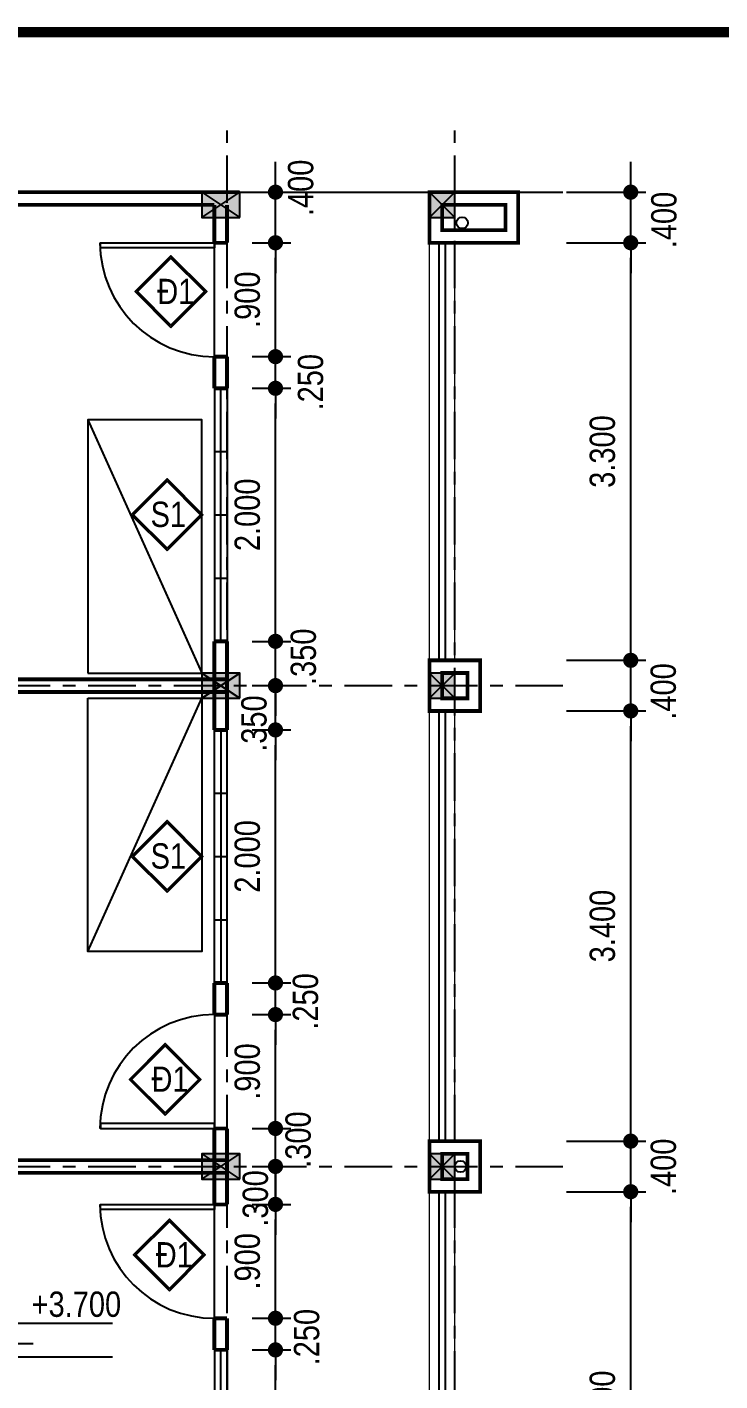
# Model space of a CAD drawing. Header units: millimetres. Extents: x 100 to 288, y -65 to 177.
# Drawn here: x 172.82 to 178.3, y 135.52 to 146.22 of the extents above; entities that cross this region are included whole.
import ezdxf

# ---------------------------------------------------------------- set-up
doc = ezdxf.new("R2010")
doc.units = ezdxf.units.MM
doc.header["$LTSCALE"] = 0.3
doc.header["$MEASUREMENT"] = 0
doc.header["$PDMODE"] = 2
doc.linetypes.add('CENTER', pattern=[2, 1.25, -0.25, 0.25, -0.25])
doc.layers.get('0').update_dxf_attribs({"linetype": 'CONTINUOUS', "lineweight": 13})
doc.layers.get('DEFPOINTS').update_dxf_attribs({"linetype": 'CONTINUOUS', "lineweight": 13})
for name, color, linetype in [('HACTH', 8, 'CONTINUOUS'), ('HATCH', 8, 'CONTINUOUS'), ('LAYER 1', 1, 'CONTINUOUS'), ('LAYER1', 1, 'CONTINUOUS'), ('LAYER4', 114, 'CONTINUOUS'), ('LAYER5', 5, 'CONTINUOUS'), ('LAYER7', 7, 'CONTINUOUS'), ('THIETBI', 25, 'CONTINUOUS'), ('TUONG', 7, 'CONTINUOUS')]:
    doc.layers.add(name, color=color, linetype=linetype)
doc.styles.add('HELVE-KT', font='VHELVCN.TTF')
doc.dimstyles.new('1-100', dxfattribs={"dimtxt": 0.2, "dimasz": 0.12, "dimexe": 0.12, "dimexo": 0.2, "dimgap": 0.12, "dimtad": 1, "dimdec": 3, "dimzin": 4, "dimdsep": 46, "dimtxsty": 'HELVE-KT', "dimblk1": 'DOT', "dimblk2": 'DOT', "dimsah": 1, "dimcen": -0.18, "dimadec": 3, "dimazin": 0, "dimtfac": 1, "dimtdec": 3, "dimtmove": 2, "dimatfit": 3, "dimldrblk": 'DOT', "dimfxl": 0, "dimtolj": 1, "dimtzin": 4, "dimarcsym": 0})

# ---------------------------------------------------------------- blocks, each defined once
blk = doc.blocks.new('_DOT')
at = {"color": 0, "linetype": 'ByBlock'}
blk.add_line((-0.5, 0), (-1, 0), dxfattribs=at)
at = {"color": 0, "linetype": 'ByBlock', "const_width": 0.5}
blk.add_lwpolyline([(-0.25, 0, 1), (0.25, 0, 1)], format="xyb", close=True, dxfattribs=at)
blk = doc.blocks.new('*D348')
at = {"layer": 'DEFPOINTS', "color": 0, "lineweight": -2, "ltscale": 5}
for p in [(174.404, 135.768), (174.787, 135.768), (174.404, 133.768)]:
    blk.add_point(p, dxfattribs=at)
at = {"layer": 'LAYER 1', "color": 0, "lineweight": -2, "ltscale": 5}
for p, q in [((174.604, 135.768), (174.907, 135.768)), ((174.787, 133.888), (174.787, 135.648)), ((174.604, 133.768), (174.907, 133.768))]:
    blk.add_line(p, q, dxfattribs=at)
at = {"layer": 'LAYER 1', "color": 0, "lineweight": -2, "ltscale": 5, "xscale": 0.12, "yscale": 0.12, "zscale": 0.12}
for p, rotation in [((174.787, 135.768), 90), ((174.787, 133.768), 270)]:
    blk.add_blockref('_DOT', p, dxfattribs=dict(at, rotation=rotation))
at = {"layer": 'LAYER 1', "color": 0, "ltscale": 5, "insert": (174.565, 134.768), "char_height": 0.2, "attachment_point": 5, "rotation": 90, "style": 'HELVE-KT'}
blk.add_mtext('\\A1;2.000', dxfattribs=at)
blk = doc.blocks.new('*D349')
at = {"layer": 'DEFPOINTS', "color": 0, "lineweight": -2, "ltscale": 5}
for p in [(174.404, 136.018), (174.787, 136.018), (174.404, 135.768)]:
    blk.add_point(p, dxfattribs=at)
at = {"layer": 'LAYER 1', "color": 0, "lineweight": -2, "ltscale": 5}
for p, q in [((174.787, 136.138), (174.787, 136.258)), ((174.604, 136.018), (174.907, 136.018)), ((174.787, 135.768), (174.787, 136.018)), ((174.604, 135.768), (174.907, 135.768)), ((174.787, 135.648), (174.787, 135.528))]:
    blk.add_line(p, q, dxfattribs=at)
at = {"layer": 'LAYER 1', "color": 0, "lineweight": -2, "ltscale": 5, "xscale": 0.12, "yscale": 0.12, "zscale": 0.12}
for p, rotation in [((174.787, 136.018), 270), ((174.787, 135.768), 90)]:
    blk.add_blockref('_DOT', p, dxfattribs=dict(at, rotation=rotation))
at = {"layer": 'LAYER 1', "color": 0, "ltscale": 5, "insert": (175.034, 135.869), "char_height": 0.2, "attachment_point": 5, "rotation": 90, "style": 'HELVE-KT'}
blk.add_mtext('\\A1;.250', dxfattribs=at)
blk = doc.blocks.new('*D350')
at = {"layer": 'DEFPOINTS', "color": 0, "lineweight": -2, "ltscale": 5}
for p in [(174.404, 136.918), (174.787, 136.918), (174.404, 136.018)]:
    blk.add_point(p, dxfattribs=at)
at = {"layer": 'LAYER 1', "color": 0, "lineweight": -2, "ltscale": 5}
for p, q in [((174.604, 136.918), (174.907, 136.918)), ((174.787, 136.138), (174.787, 136.798)), ((174.604, 136.018), (174.907, 136.018))]:
    blk.add_line(p, q, dxfattribs=at)
at = {"layer": 'LAYER 1', "color": 0, "lineweight": -2, "ltscale": 5, "xscale": 0.12, "yscale": 0.12, "zscale": 0.12}
for p, rotation in [((174.787, 136.918), 90), ((174.787, 136.018), 270)]:
    blk.add_blockref('_DOT', p, dxfattribs=dict(at, rotation=rotation))
at = {"layer": 'LAYER 1', "color": 0, "ltscale": 5, "insert": (174.565, 136.468), "char_height": 0.2, "attachment_point": 5, "rotation": 90, "style": 'HELVE-KT'}
blk.add_mtext('\\A1;.900', dxfattribs=at)
blk = doc.blocks.new('*D351')
at = {"layer": 'DEFPOINTS', "color": 0, "lineweight": -2, "ltscale": 5}
for p in [(174.404, 137.218), (174.787, 137.218), (174.404, 136.918)]:
    blk.add_point(p, dxfattribs=at)
at = {"layer": 'LAYER 1', "color": 0, "lineweight": -2, "ltscale": 5}
for p, q in [((174.787, 137.338), (174.787, 137.458)), ((174.604, 137.218), (174.907, 137.218)), ((174.787, 136.918), (174.787, 137.218)), ((174.604, 136.918), (174.907, 136.918)), ((174.787, 136.798), (174.787, 136.678))]:
    blk.add_line(p, q, dxfattribs=at)
at = {"layer": 'LAYER 1', "color": 0, "lineweight": -2, "ltscale": 5, "xscale": 0.12, "yscale": 0.12, "zscale": 0.12}
for p, rotation in [((174.787, 137.218), 270), ((174.787, 136.918), 90)]:
    blk.add_blockref('_DOT', p, dxfattribs=dict(at, rotation=rotation))
at = {"layer": 'LAYER 1', "color": 0, "ltscale": 5, "insert": (174.629, 136.965), "char_height": 0.2, "attachment_point": 5, "rotation": 90, "style": 'HELVE-KT'}
blk.add_mtext('\\A1;.300', dxfattribs=at)
blk = doc.blocks.new('*D352')
at = {"layer": 'DEFPOINTS', "color": 0, "lineweight": -2, "ltscale": 5}
for p in [(174.404, 137.518), (174.787, 137.518), (174.404, 137.218)]:
    blk.add_point(p, dxfattribs=at)
at = {"layer": 'LAYER 1', "color": 0, "lineweight": -2, "ltscale": 5}
for p, q in [((174.787, 137.638), (174.787, 137.758)), ((174.604, 137.518), (174.907, 137.518)), ((174.787, 137.218), (174.787, 137.518)), ((174.604, 137.218), (174.907, 137.218)), ((174.787, 137.098), (174.787, 136.978))]:
    blk.add_line(p, q, dxfattribs=at)
at = {"layer": 'LAYER 1', "color": 0, "lineweight": -2, "ltscale": 5, "xscale": 0.12, "yscale": 0.12, "zscale": 0.12}
for p, rotation in [((174.787, 137.518), 270), ((174.787, 137.218), 90)]:
    blk.add_blockref('_DOT', p, dxfattribs=dict(at, rotation=rotation))
at = {"layer": 'LAYER 1', "color": 0, "ltscale": 5, "insert": (174.967, 137.43), "char_height": 0.2, "attachment_point": 5, "rotation": 90, "style": 'HELVE-KT'}
blk.add_mtext('\\A1;.300', dxfattribs=at)
blk = doc.blocks.new('*D353')
at = {"layer": 'DEFPOINTS', "color": 0, "lineweight": -2, "ltscale": 5}
for p in [(174.404, 138.418), (174.787, 138.418), (174.404, 137.518)]:
    blk.add_point(p, dxfattribs=at)
at = {"layer": 'LAYER 1', "color": 0, "lineweight": -2, "ltscale": 5}
for p, q in [((174.604, 138.418), (174.907, 138.418)), ((174.787, 137.638), (174.787, 138.298)), ((174.604, 137.518), (174.907, 137.518))]:
    blk.add_line(p, q, dxfattribs=at)
at = {"layer": 'LAYER 1', "color": 0, "lineweight": -2, "ltscale": 5, "xscale": 0.12, "yscale": 0.12, "zscale": 0.12}
for p, rotation in [((174.787, 138.418), 90), ((174.787, 137.518), 270)]:
    blk.add_blockref('_DOT', p, dxfattribs=dict(at, rotation=rotation))
at = {"layer": 'LAYER 1', "color": 0, "ltscale": 5, "insert": (174.565, 137.968), "char_height": 0.2, "attachment_point": 5, "rotation": 90, "style": 'HELVE-KT'}
blk.add_mtext('\\A1;.900', dxfattribs=at)
blk = doc.blocks.new('*D354')
at = {"layer": 'DEFPOINTS', "color": 0, "lineweight": -2, "ltscale": 5}
for p in [(174.404, 138.668), (174.787, 138.668), (174.404, 138.418)]:
    blk.add_point(p, dxfattribs=at)
at = {"layer": 'LAYER 1', "color": 0, "lineweight": -2, "ltscale": 5}
for p, q in [((174.787, 138.788), (174.787, 138.908)), ((174.604, 138.668), (174.907, 138.668)), ((174.787, 138.418), (174.787, 138.668)), ((174.604, 138.418), (174.907, 138.418)), ((174.787, 138.298), (174.787, 138.178))]:
    blk.add_line(p, q, dxfattribs=at)
at = {"layer": 'LAYER 1', "color": 0, "lineweight": -2, "ltscale": 5, "xscale": 0.12, "yscale": 0.12, "zscale": 0.12}
for p, rotation in [((174.787, 138.668), 270), ((174.787, 138.418), 90)]:
    blk.add_blockref('_DOT', p, dxfattribs=dict(at, rotation=rotation))
at = {"layer": 'LAYER 1', "color": 0, "ltscale": 5, "insert": (175.025, 138.522), "char_height": 0.2, "attachment_point": 5, "rotation": 90, "style": 'HELVE-KT'}
blk.add_mtext('\\A1;.250', dxfattribs=at)
blk = doc.blocks.new('*D355')
at = {"layer": 'DEFPOINTS', "color": 0, "lineweight": -2, "ltscale": 5}
for p in [(174.404, 140.668), (174.787, 140.668), (174.404, 138.668)]:
    blk.add_point(p, dxfattribs=at)
at = {"layer": 'LAYER 1', "color": 0, "lineweight": -2, "ltscale": 5}
for p, q in [((174.604, 140.668), (174.907, 140.668)), ((174.787, 138.788), (174.787, 140.548)), ((174.604, 138.668), (174.907, 138.668))]:
    blk.add_line(p, q, dxfattribs=at)
at = {"layer": 'LAYER 1', "color": 0, "lineweight": -2, "ltscale": 5, "xscale": 0.12, "yscale": 0.12, "zscale": 0.12}
for p, rotation in [((174.787, 140.668), 90), ((174.787, 138.668), 270)]:
    blk.add_blockref('_DOT', p, dxfattribs=dict(at, rotation=rotation))
at = {"layer": 'LAYER 1', "color": 0, "ltscale": 5, "insert": (174.565, 139.668), "char_height": 0.2, "attachment_point": 5, "rotation": 90, "style": 'HELVE-KT'}
blk.add_mtext('\\A1;2.000', dxfattribs=at)
blk = doc.blocks.new('*D356')
at = {"layer": 'DEFPOINTS', "color": 0, "lineweight": -2, "ltscale": 5}
for p in [(174.404, 141.018), (174.787, 141.018), (174.404, 140.668)]:
    blk.add_point(p, dxfattribs=at)
at = {"layer": 'LAYER 1', "color": 0, "lineweight": -2, "ltscale": 5}
for p, q in [((174.787, 141.138), (174.787, 141.258)), ((174.604, 141.018), (174.907, 141.018)), ((174.787, 140.668), (174.787, 141.018)), ((174.604, 140.668), (174.907, 140.668)), ((174.787, 140.548), (174.787, 140.428))]:
    blk.add_line(p, q, dxfattribs=at)
at = {"layer": 'LAYER 1', "color": 0, "lineweight": -2, "ltscale": 5, "xscale": 0.12, "yscale": 0.12, "zscale": 0.12}
for p, rotation in [((174.787, 141.018), 270), ((174.787, 140.668), 90)]:
    blk.add_blockref('_DOT', p, dxfattribs=dict(at, rotation=rotation))
at = {"layer": 'LAYER 1', "color": 0, "ltscale": 5, "insert": (174.618, 140.718), "char_height": 0.2, "attachment_point": 5, "rotation": 90, "style": 'HELVE-KT'}
blk.add_mtext('\\A1;.350', dxfattribs=at)
blk = doc.blocks.new('*D357')
at = {"layer": 'DEFPOINTS', "color": 0, "lineweight": -2, "ltscale": 5}
for p in [(174.404, 141.368), (174.787, 141.368), (174.404, 141.018)]:
    blk.add_point(p, dxfattribs=at)
at = {"layer": 'LAYER 1', "color": 0, "lineweight": -2, "ltscale": 5}
for p, q in [((174.787, 141.488), (174.787, 141.608)), ((174.604, 141.368), (174.907, 141.368)), ((174.787, 141.018), (174.787, 141.368)), ((174.604, 141.018), (174.907, 141.018)), ((174.787, 140.898), (174.787, 140.778))]:
    blk.add_line(p, q, dxfattribs=at)
at = {"layer": 'LAYER 1', "color": 0, "lineweight": -2, "ltscale": 5, "xscale": 0.12, "yscale": 0.12, "zscale": 0.12}
for p, rotation in [((174.787, 141.368), 270), ((174.787, 141.018), 90)]:
    blk.add_blockref('_DOT', p, dxfattribs=dict(at, rotation=rotation))
at = {"layer": 'LAYER 1', "color": 0, "ltscale": 5, "insert": (175.008, 141.246), "char_height": 0.2, "attachment_point": 5, "rotation": 90, "style": 'HELVE-KT'}
blk.add_mtext('\\A1;.350', dxfattribs=at)
blk = doc.blocks.new('*D358')
at = {"layer": 'DEFPOINTS', "color": 0, "lineweight": -2, "ltscale": 5}
for p in [(174.404, 143.368), (174.787, 143.368), (174.404, 141.368)]:
    blk.add_point(p, dxfattribs=at)
at = {"layer": 'LAYER 1', "color": 0, "lineweight": -2, "ltscale": 5}
for p, q in [((174.604, 143.368), (174.907, 143.368)), ((174.787, 141.488), (174.787, 143.248)), ((174.604, 141.368), (174.907, 141.368))]:
    blk.add_line(p, q, dxfattribs=at)
at = {"layer": 'LAYER 1', "color": 0, "lineweight": -2, "ltscale": 5, "xscale": 0.12, "yscale": 0.12, "zscale": 0.12}
for p, rotation in [((174.787, 143.368), 90), ((174.787, 141.368), 270)]:
    blk.add_blockref('_DOT', p, dxfattribs=dict(at, rotation=rotation))
at = {"layer": 'LAYER 1', "color": 0, "ltscale": 5, "insert": (174.565, 142.368), "char_height": 0.2, "attachment_point": 5, "rotation": 90, "style": 'HELVE-KT'}
blk.add_mtext('\\A1;2.000', dxfattribs=at)
blk = doc.blocks.new('*D359')
at = {"layer": 'DEFPOINTS', "color": 0, "lineweight": -2, "ltscale": 5}
for p in [(174.404, 143.618), (174.787, 143.618), (174.404, 143.368)]:
    blk.add_point(p, dxfattribs=at)
at = {"layer": 'LAYER 1', "color": 0, "lineweight": -2, "ltscale": 5}
for p, q in [((174.787, 143.738), (174.787, 143.858)), ((174.604, 143.618), (174.907, 143.618)), ((174.787, 143.368), (174.787, 143.618)), ((174.604, 143.368), (174.907, 143.368)), ((174.787, 143.248), (174.787, 143.128))]:
    blk.add_line(p, q, dxfattribs=at)
at = {"layer": 'LAYER 1', "color": 0, "lineweight": -2, "ltscale": 5, "xscale": 0.12, "yscale": 0.12, "zscale": 0.12}
for p, rotation in [((174.787, 143.618), 270), ((174.787, 143.368), 90)]:
    blk.add_blockref('_DOT', p, dxfattribs=dict(at, rotation=rotation))
at = {"layer": 'LAYER 1', "color": 0, "ltscale": 5, "insert": (175.065, 143.416), "char_height": 0.2, "attachment_point": 5, "rotation": 90, "style": 'HELVE-KT'}
blk.add_mtext('\\A1;.250', dxfattribs=at)
blk = doc.blocks.new('*D360')
at = {"layer": 'DEFPOINTS', "color": 0, "lineweight": -2, "ltscale": 5}
for p in [(174.404, 144.518), (174.787, 144.518), (174.404, 143.618)]:
    blk.add_point(p, dxfattribs=at)
at = {"layer": 'LAYER 1', "color": 0, "lineweight": -2, "ltscale": 5}
for p, q in [((174.604, 144.518), (174.907, 144.518)), ((174.787, 143.738), (174.787, 144.398)), ((174.604, 143.618), (174.907, 143.618))]:
    blk.add_line(p, q, dxfattribs=at)
at = {"layer": 'LAYER 1', "color": 0, "lineweight": -2, "ltscale": 5, "xscale": 0.12, "yscale": 0.12, "zscale": 0.12}
for p, rotation in [((174.787, 144.518), 90), ((174.787, 143.618), 270)]:
    blk.add_blockref('_DOT', p, dxfattribs=dict(at, rotation=rotation))
at = {"layer": 'LAYER 1', "color": 0, "ltscale": 5, "insert": (174.565, 144.068), "char_height": 0.2, "attachment_point": 5, "rotation": 90, "style": 'HELVE-KT'}
blk.add_mtext('\\A1;.900', dxfattribs=at)
blk = doc.blocks.new('*D361')
at = {"layer": 'DEFPOINTS', "color": 0, "lineweight": -2, "ltscale": 5}
for p in [(174.404, 144.918), (174.787, 144.918), (174.404, 144.518)]:
    blk.add_point(p, dxfattribs=at)
at = {"layer": 'LAYER 1', "color": 0, "lineweight": -2, "ltscale": 5}
for p, q in [((174.787, 145.038), (174.787, 145.158)), ((174.604, 144.918), (174.907, 144.918)), ((174.787, 144.518), (174.787, 144.918)), ((174.604, 144.518), (174.907, 144.518)), ((174.787, 144.398), (174.787, 144.278))]:
    blk.add_line(p, q, dxfattribs=at)
at = {"layer": 'LAYER 1', "color": 0, "lineweight": -2, "ltscale": 5, "xscale": 0.12, "yscale": 0.12, "zscale": 0.12}
for p, rotation in [((174.787, 144.918), 270), ((174.787, 144.518), 90)]:
    blk.add_blockref('_DOT', p, dxfattribs=dict(at, rotation=rotation))
at = {"layer": 'LAYER 1', "color": 0, "ltscale": 5, "insert": (174.987, 144.952), "char_height": 0.2, "attachment_point": 5, "rotation": 90, "style": 'HELVE-KT'}
blk.add_mtext('\\A1;.400', dxfattribs=at)
blk = doc.blocks.new('*D383')
at = {"layer": 'DEFPOINTS', "color": 0, "lineweight": -2, "ltscale": 5}
for p in [(176.886, 137.018), (177.594, 137.018), (176.886, 133.618)]:
    blk.add_point(p, dxfattribs=at)
at = {"layer": 'LAYER 1', "color": 0, "lineweight": -2, "ltscale": 5}
for p, q in [((177.086, 137.018), (177.714, 137.018)), ((177.594, 133.738), (177.594, 136.898)), ((177.086, 133.618), (177.714, 133.618))]:
    blk.add_line(p, q, dxfattribs=at)
at = {"layer": 'LAYER 1', "color": 0, "lineweight": -2, "ltscale": 5, "xscale": 0.12, "yscale": 0.12, "zscale": 0.12}
for p, rotation in [((177.594, 137.018), 90), ((177.594, 133.618), 270)]:
    blk.add_blockref('_DOT', p, dxfattribs=dict(at, rotation=rotation))
at = {"layer": 'LAYER 1', "color": 0, "ltscale": 5, "insert": (177.371, 135.318), "char_height": 0.2, "attachment_point": 5, "rotation": 90, "style": 'HELVE-KT'}
blk.add_mtext('\\A1;3.400', dxfattribs=at)
blk = doc.blocks.new('*D384')
at = {"layer": 'DEFPOINTS', "color": 0, "lineweight": -2, "ltscale": 5}
for p in [(176.886, 137.418), (177.594, 137.418), (176.886, 137.018)]:
    blk.add_point(p, dxfattribs=at)
at = {"layer": 'LAYER 1', "color": 0, "lineweight": -2, "ltscale": 5}
for p, q in [((177.594, 137.538), (177.594, 137.658)), ((177.086, 137.418), (177.714, 137.418)), ((177.594, 137.018), (177.594, 137.418)), ((177.086, 137.018), (177.714, 137.018)), ((177.594, 136.898), (177.594, 136.778))]:
    blk.add_line(p, q, dxfattribs=at)
at = {"layer": 'LAYER 1', "color": 0, "lineweight": -2, "ltscale": 5, "xscale": 0.12, "yscale": 0.12, "zscale": 0.12}
for p, rotation in [((177.594, 137.418), 270), ((177.594, 137.018), 90)]:
    blk.add_blockref('_DOT', p, dxfattribs=dict(at, rotation=rotation))
at = {"layer": 'LAYER 1', "color": 0, "ltscale": 5, "insert": (177.853, 137.215), "char_height": 0.2, "attachment_point": 5, "rotation": 90, "style": 'HELVE-KT'}
blk.add_mtext('\\A1;.400', dxfattribs=at)
blk = doc.blocks.new('*D385')
at = {"layer": 'DEFPOINTS', "color": 0, "lineweight": -2, "ltscale": 5}
for p in [(176.886, 140.818), (177.594, 140.818), (176.886, 137.418)]:
    blk.add_point(p, dxfattribs=at)
at = {"layer": 'LAYER 1', "color": 0, "lineweight": -2, "ltscale": 5}
for p, q in [((177.086, 140.818), (177.714, 140.818)), ((177.594, 137.538), (177.594, 140.698)), ((177.086, 137.418), (177.714, 137.418))]:
    blk.add_line(p, q, dxfattribs=at)
at = {"layer": 'LAYER 1', "color": 0, "lineweight": -2, "ltscale": 5, "xscale": 0.12, "yscale": 0.12, "zscale": 0.12}
for p, rotation in [((177.594, 140.818), 90), ((177.594, 137.418), 270)]:
    blk.add_blockref('_DOT', p, dxfattribs=dict(at, rotation=rotation))
at = {"layer": 'LAYER 1', "color": 0, "ltscale": 5, "insert": (177.371, 139.118), "char_height": 0.2, "attachment_point": 5, "rotation": 90, "style": 'HELVE-KT'}
blk.add_mtext('\\A1;3.400', dxfattribs=at)
blk = doc.blocks.new('*D386')
at = {"layer": 'DEFPOINTS', "color": 0, "lineweight": -2, "ltscale": 5}
for p in [(176.886, 141.218), (177.594, 141.218), (176.886, 140.818)]:
    blk.add_point(p, dxfattribs=at)
at = {"layer": 'LAYER 1', "color": 0, "lineweight": -2, "ltscale": 5}
for p, q in [((177.594, 141.338), (177.594, 141.458)), ((177.086, 141.218), (177.714, 141.218)), ((177.594, 140.818), (177.594, 141.218)), ((177.086, 140.818), (177.714, 140.818)), ((177.594, 140.698), (177.594, 140.578))]:
    blk.add_line(p, q, dxfattribs=at)
at = {"layer": 'LAYER 1', "color": 0, "lineweight": -2, "ltscale": 5, "xscale": 0.12, "yscale": 0.12, "zscale": 0.12}
for p, rotation in [((177.594, 141.218), 270), ((177.594, 140.818), 90)]:
    blk.add_blockref('_DOT', p, dxfattribs=dict(at, rotation=rotation))
at = {"layer": 'LAYER 1', "color": 0, "ltscale": 5, "insert": (177.852, 140.972), "char_height": 0.2, "attachment_point": 5, "rotation": 90, "style": 'HELVE-KT'}
blk.add_mtext('\\A1;.400', dxfattribs=at)
blk = doc.blocks.new('*D387')
at = {"layer": 'DEFPOINTS', "color": 0, "lineweight": -2, "ltscale": 5}
for p in [(176.886, 144.518), (177.594, 144.518), (176.886, 141.218)]:
    blk.add_point(p, dxfattribs=at)
at = {"layer": 'LAYER 1', "color": 0, "lineweight": -2, "ltscale": 5}
for p, q in [((177.086, 144.518), (177.714, 144.518)), ((177.594, 141.338), (177.594, 144.398)), ((177.086, 141.218), (177.714, 141.218))]:
    blk.add_line(p, q, dxfattribs=at)
at = {"layer": 'LAYER 1', "color": 0, "lineweight": -2, "ltscale": 5, "xscale": 0.12, "yscale": 0.12, "zscale": 0.12}
for p, rotation in [((177.594, 144.518), 90), ((177.594, 141.218), 270)]:
    blk.add_blockref('_DOT', p, dxfattribs=dict(at, rotation=rotation))
at = {"layer": 'LAYER 1', "color": 0, "ltscale": 5, "insert": (177.371, 142.868), "char_height": 0.2, "attachment_point": 5, "rotation": 90, "style": 'HELVE-KT'}
blk.add_mtext('\\A1;3.300', dxfattribs=at)
blk = doc.blocks.new('*D388')
at = {"layer": 'DEFPOINTS', "color": 0, "lineweight": -2, "ltscale": 5}
for p in [(176.886, 144.918), (177.594, 144.918), (176.886, 144.518)]:
    blk.add_point(p, dxfattribs=at)
at = {"layer": 'LAYER 1', "color": 0, "lineweight": -2, "ltscale": 5}
for p, q in [((177.594, 145.038), (177.594, 145.158)), ((177.086, 144.918), (177.714, 144.918)), ((177.594, 144.518), (177.594, 144.918)), ((177.086, 144.518), (177.714, 144.518)), ((177.594, 144.398), (177.594, 144.278))]:
    blk.add_line(p, q, dxfattribs=at)
at = {"layer": 'LAYER 1', "color": 0, "lineweight": -2, "ltscale": 5, "xscale": 0.12, "yscale": 0.12, "zscale": 0.12}
for p, rotation in [((177.594, 144.918), 270), ((177.594, 144.518), 90)]:
    blk.add_blockref('_DOT', p, dxfattribs=dict(at, rotation=rotation))
at = {"layer": 'LAYER 1', "color": 0, "ltscale": 5, "insert": (177.857, 144.698), "char_height": 0.2, "attachment_point": 5, "rotation": 90, "style": 'HELVE-KT'}
blk.add_mtext('\\A1;.400', dxfattribs=at)

msp = doc.modelspace()

# ---------------------------------------------------------------- hatches: boundary and pattern name
at = {"layer": 'LAYER7', "ltscale": 5}
h = msp.add_hatch(color=256, dxfattribs=at)
h.paths.add_polyline_path([(174.20415, 144.91777), (174.20415, 144.71777), (174.35415, 144.81777)])
h.paths.add_polyline_path([(174.35415, 144.81777), (174.50415, 144.91777), (174.20415, 144.91777)])
h.paths.add_polyline_path([(174.20415, 144.71777), (174.50415, 144.71777), (174.35415, 144.81777)])
h.paths.add_polyline_path([(174.35415, 144.81777), (174.50415, 144.71777), (174.50415, 144.91777)])
h = msp.add_hatch(color=256, dxfattribs=at)
h.paths.add_polyline_path([(176.10415, 144.81777), (176.00415, 144.91777), (176.00415, 144.71777)])
h.paths.add_polyline_path([(176.10415, 144.81777), (176.00415, 144.71777), (176.20415, 144.71777)])
h.paths.add_polyline_path([(176.20415, 144.91777), (176.10415, 144.81777), (176.20415, 144.71777)])
h.paths.add_polyline_path([(176.20415, 144.91777), (176.00415, 144.91777), (176.10415, 144.81777)])
h = msp.add_hatch(color=256, dxfattribs=at)
h.paths.add_polyline_path([(176.10415, 144.81777), (176.00415, 144.91777), (176.00415, 144.71777)])
h.paths.add_polyline_path([(176.10415, 144.81777), (176.00415, 144.71777), (176.20415, 144.71777)])
h.paths.add_polyline_path([(176.20415, 144.91777), (176.10415, 144.81777), (176.20415, 144.71777)])
h.paths.add_polyline_path([(176.20415, 144.91777), (176.00415, 144.91777), (176.10415, 144.81777)])
h = msp.add_hatch(color=256, dxfattribs=at)
h.paths.add_polyline_path([(174.20415, 141.11777), (174.20415, 140.91777), (174.35415, 141.01777)])
h.paths.add_polyline_path([(174.35415, 141.01777), (174.50415, 141.11777), (174.20415, 141.11777)])
h.paths.add_polyline_path([(174.20415, 140.91777), (174.50415, 140.91777), (174.35415, 141.01777)])
h.paths.add_polyline_path([(174.35415, 141.01777), (174.50415, 140.91777), (174.50415, 141.11777)])
h = msp.add_hatch(color=256, dxfattribs=at)
h.paths.add_polyline_path([(176.10415, 141.01777), (176.00415, 141.11777), (176.00415, 140.91777)])
h.paths.add_polyline_path([(176.10415, 141.01777), (176.00415, 140.91777), (176.20415, 140.91777)])
h.paths.add_polyline_path([(176.20415, 141.11777), (176.10415, 141.01777), (176.20415, 140.91777)])
h.paths.add_polyline_path([(176.20415, 141.11777), (176.00415, 141.11777), (176.10415, 141.01777)])
h = msp.add_hatch(color=256, dxfattribs=at)
h.paths.add_polyline_path([(176.10415, 141.01777), (176.00415, 141.11777), (176.00415, 140.91777)])
h.paths.add_polyline_path([(176.10415, 141.01777), (176.00415, 140.91777), (176.20415, 140.91777)])
h.paths.add_polyline_path([(176.20415, 141.11777), (176.10415, 141.01777), (176.20415, 140.91777)])
h.paths.add_polyline_path([(176.20415, 141.11777), (176.00415, 141.11777), (176.10415, 141.01777)])
h = msp.add_hatch(color=256, dxfattribs=at)
h.paths.add_polyline_path([(174.20415, 137.31777), (174.20415, 137.11777), (174.35415, 137.21777)])
h.paths.add_polyline_path([(174.35415, 137.21777), (174.50415, 137.31777), (174.20415, 137.31777)])
h.paths.add_polyline_path([(174.20415, 137.11777), (174.50415, 137.11777), (174.35415, 137.21777)])
h.paths.add_polyline_path([(174.35415, 137.21777), (174.50415, 137.11777), (174.50415, 137.31777)])
h = msp.add_hatch(color=256, dxfattribs=at)
h.paths.add_polyline_path([(176.10415, 137.21777), (176.00415, 137.31777), (176.00415, 137.11777)])
h.paths.add_polyline_path([(176.10415, 137.21777), (176.00415, 137.11777), (176.20415, 137.11777)])
h.paths.add_polyline_path([(176.20415, 137.31777), (176.10415, 137.21777), (176.20415, 137.11777)])
h.paths.add_polyline_path([(176.20415, 137.31777), (176.00415, 137.31777), (176.10415, 137.21777)])
h = msp.add_hatch(color=256, dxfattribs=at)
h.paths.add_polyline_path([(176.10415, 137.21777), (176.00415, 137.31777), (176.00415, 137.11777)])
h.paths.add_polyline_path([(176.10415, 137.21777), (176.00415, 137.11777), (176.20415, 137.11777)])
h.paths.add_polyline_path([(176.20415, 137.31777), (176.10415, 137.21777), (176.20415, 137.11777)])
h.paths.add_polyline_path([(176.20415, 137.31777), (176.00415, 137.31777), (176.10415, 137.21777)])

# ---------------------------------------------------------------- linework, layer by layer
at = {"ltscale": 5}
for p, q in [((176.00415, 141.21777), (176.00415, 144.51777)), ((176.20415, 141.21777), (176.20415, 144.51777)), ((176.00415, 137.41777), (176.00415, 140.81777)), ((176.20415, 137.41777), (176.20415, 140.81777)), ((176.00415, 133.61777), (176.00415, 137.01777)), ((176.20415, 133.61777), (176.20415, 137.01777))]:
    msp.add_line(p, q, dxfattribs=at)
at = {"layer": 'HACTH', "lineweight": -2, "ltscale": 0.08}
for points in [[(173.96092, 143.86655), (174.22608, 144.1317), (173.96092, 144.39686), (173.69577, 144.1317)], [(173.93043, 142.10365), (174.19558, 142.3688), (173.93043, 142.63396), (173.66527, 142.3688)], [(173.93043, 139.40365), (174.19558, 139.6688), (173.93043, 139.93396), (173.66527, 139.6688)], [(173.91538, 137.64112), (174.18054, 137.90627), (173.91538, 138.17142), (173.65023, 137.90627)], [(173.94892, 136.25285), (174.21408, 136.51801), (173.94892, 136.78316), (173.68377, 136.51801)]]:
    msp.add_lwpolyline(points, close=True, dxfattribs=at)
at = {"layer": 'HATCH', "linetype": 'CENTER'}
for points in [[(174.40415, 120.53316), (174.40415, 145.40621)], [(176.20415, 120.53316), (176.20415, 145.40621)], [(164.5327, 144.91777), (177.0829, 144.91777)], [(164.5327, 141.01777), (177.0829, 141.01777)], [(164.5327, 137.21777), (177.0829, 137.21777)]]:
    msp.add_lwpolyline(points, dxfattribs=at)
at = {"layer": 'LAYER 1', "lineweight": -2, "ltscale": 0.08}
for points in [[(173.96092, 143.84886), (174.24377, 144.1317), (173.96092, 144.41455), (173.67808, 144.1317)], [(173.93043, 142.08596), (174.21327, 142.3688), (173.93043, 142.65164), (173.64758, 142.3688)], [(173.93043, 139.38596), (174.21327, 139.6688), (173.93043, 139.95164), (173.64758, 139.6688)], [(173.91538, 137.62343), (174.19823, 137.90627), (173.91538, 138.18911), (173.63254, 137.90627)], [(173.94892, 136.23516), (174.23177, 136.51801), (173.94892, 136.80085), (173.66608, 136.51801)]]:
    msp.add_lwpolyline(points, close=True, dxfattribs=at)
at = {"layer": 'LAYER 1', "ltscale": 5}
for centre in [(176.26206, 144.67603), (176.24915, 137.21777)]:
    msp.add_circle(centre, 0.045, dxfattribs=at)
at = {"layer": 'LAYER1', "linetype": 'Continuous', "ltscale": 0.05}
for points in [[(172.65601, 135.97968), (173.49968, 135.97968)], [(172.64912, 135.81759), (172.87217, 135.81759)], [(172.65601, 135.71402), (173.49968, 135.71402)]]:
    msp.add_lwpolyline(points, dxfattribs=at)
at = {"layer": 'LAYER4', "ltscale": 5}
for p, q in [((176.07915, 141.21777), (176.07915, 144.51777)), ((176.12915, 141.21777), (176.12915, 144.51777)), ((176.07915, 137.41777), (176.07915, 140.81777)), ((176.12915, 137.41777), (176.12915, 140.81777)), ((176.07915, 133.61777), (176.07915, 137.01777)), ((176.12915, 133.61777), (176.12915, 137.01777))]:
    msp.add_line(p, q, dxfattribs=at)
at = {"layer": 'LAYER5', "color": 163, "linetype": 'Continuous'}
for p, q in [((174.30415, 143.61777), (174.30415, 144.51777)), ((174.30415, 143.36777), (174.30415, 141.36777)), ((174.35415, 141.36777), (174.35415, 143.36777)), ((174.40415, 143.36777), (174.40415, 141.36777)), ((174.30415, 142.86777), (174.40415, 142.86777)), ((174.30415, 142.36777), (174.40415, 142.36777)), ((174.30415, 141.86777), (174.40415, 141.86777)), ((174.30415, 138.66777), (174.30415, 140.66777)), ((174.35415, 140.66777), (174.35415, 138.66777)), ((174.40415, 138.66777), (174.40415, 140.66777)), ((174.30415, 140.16777), (174.40415, 140.16777)), ((174.30415, 139.66777), (174.40415, 139.66777)), ((174.30415, 139.16777), (174.40415, 139.16777)), ((174.30415, 138.41777), (174.30415, 137.51777)), ((174.30415, 136.01777), (174.30415, 136.91777)), ((174.30415, 135.76777), (174.30415, 133.76777)), ((174.35415, 133.76777), (174.35415, 135.76777)), ((174.40415, 135.76777), (174.40415, 133.76777))]:
    msp.add_line(p, q, dxfattribs=at)
for points in [[(174.30415, 144.51777), (174.30415, 144.47777), (173.40415, 144.47777), (173.40415, 144.51777)], [(174.30415, 137.51777), (174.30415, 137.55777), (173.40415, 137.55777), (173.40415, 137.51777)], [(174.30415, 136.91777), (174.30415, 136.87777), (173.40415, 136.87777), (173.40415, 136.91777)]]:
    msp.add_lwpolyline(points, close=True, dxfattribs=at)
for centre, start, end in [((174.30415, 144.52175), 180.252591, 270), ((174.30415, 137.51378), 90, 179.747409), ((174.30415, 136.92175), 180.252591, 270)]:
    msp.add_arc(centre, 0.90392, start, end, dxfattribs=at)
at = {"layer": 'LAYER7', "ltscale": 5}
for p, q in [((174.20415, 144.71777), (174.50415, 144.91777)), ((174.20415, 144.91777), (174.50415, 144.71777)), ((174.30415, 144.91777), (176.20415, 144.91777)), ((176.00415, 144.71777), (176.20415, 144.91777)), ((176.00415, 144.91777), (176.20415, 144.71777)), ((176.00415, 144.71777), (176.20415, 144.91777)), ((176.00415, 144.91777), (176.20415, 144.71777)), ((174.20415, 140.91777), (174.50415, 141.11777)), ((174.20415, 141.11777), (174.50415, 140.91777)), ((176.00415, 140.91777), (176.20415, 141.11777)), ((176.00415, 141.11777), (176.20415, 140.91777)), ((176.00415, 140.91777), (176.20415, 141.11777)), ((176.00415, 141.11777), (176.20415, 140.91777)), ((174.20415, 137.11777), (174.50415, 137.31777)), ((174.20415, 137.31777), (174.50415, 137.11777)), ((176.00415, 137.11777), (176.20415, 137.31777)), ((176.00415, 137.31777), (176.20415, 137.11777)), ((176.00415, 137.11777), (176.20415, 137.31777)), ((176.00415, 137.31777), (176.20415, 137.11777))]:
    msp.add_line(p, q, dxfattribs=at)
at = {"layer": 'LAYER7', "linetype": 'Continuous', "const_width": 0.08}
msp.add_lwpolyline([(202.74885, 146.18282), (163.54885, 146.18282), (163.54885, 118.40791), (202.74885, 118.40791)], close=True, dxfattribs=at)
at = {"layer": 'LAYER7', "ltscale": 5, "const_width": 0.03}
for points in [[(167.20415, 144.91777), (174.50415, 144.91777)], [(167.30415, 144.81777), (174.30415, 144.81777)], [(174.30415, 144.51777), (174.30415, 144.81777)], [(174.40415, 144.51777), (174.40415, 144.81777)], [(174.30415, 144.51777), (174.40415, 144.51777)], [(174.30415, 143.36777), (174.30415, 143.61777)], [(174.30415, 143.61777), (174.40415, 143.61777)], [(174.40415, 143.36777), (174.40415, 143.61777)], [(174.30415, 141.01777), (174.30415, 141.36777)], [(174.40415, 141.01777), (174.40415, 141.36777)], [(167.70415, 141.06777), (174.40415, 141.06777)], [(174.30415, 141.01777), (174.30415, 140.66777)], [(174.40415, 141.01777), (174.40415, 140.66777)], [(167.70415, 140.96777), (174.40415, 140.96777)], [(174.30415, 138.66777), (174.30415, 138.41777)], [(174.40415, 138.66777), (174.40415, 138.41777)], [(174.30415, 138.41777), (174.40415, 138.41777)], [(174.30415, 137.51777), (174.30415, 137.21777)], [(174.30415, 137.51777), (174.40415, 137.51777)], [(174.40415, 137.51777), (174.40415, 137.21777)], [(167.20415, 137.26777), (174.40415, 137.26777)], [(167.20415, 137.16777), (174.40415, 137.16777)], [(174.30415, 136.91777), (174.30415, 137.21777)], [(174.40415, 136.91777), (174.40415, 137.21777)], [(174.30415, 136.91777), (174.40415, 136.91777)], [(174.30415, 135.76777), (174.30415, 136.01777)], [(174.30415, 136.01777), (174.40415, 136.01777)], [(174.40415, 135.76777), (174.40415, 136.01777)]]:
    msp.add_lwpolyline(points, dxfattribs=at)
at = {"layer": 'LAYER7', "ltscale": 5}
for points in [[(174.50415, 144.71777), (174.50415, 144.91777), (174.20415, 144.91777), (174.20415, 144.71777)], [(176.20415, 144.71777), (176.20415, 144.91777), (176.00415, 144.91777), (176.00415, 144.71777)], [(176.20415, 144.71777), (176.20415, 144.91777), (176.00415, 144.91777), (176.00415, 144.71777)], [(174.50415, 140.91777), (174.50415, 141.11777), (174.20415, 141.11777), (174.20415, 140.91777)], [(176.20415, 140.91777), (176.20415, 141.11777), (176.00415, 141.11777), (176.00415, 140.91777)], [(176.20415, 140.91777), (176.20415, 141.11777), (176.00415, 141.11777), (176.00415, 140.91777)], [(174.50415, 137.11777), (174.50415, 137.31777), (174.20415, 137.31777), (174.20415, 137.11777)], [(176.20415, 137.11777), (176.20415, 137.31777), (176.00415, 137.31777), (176.00415, 137.11777)], [(176.20415, 137.11777), (176.20415, 137.31777), (176.00415, 137.31777), (176.00415, 137.11777)]]:
    msp.add_lwpolyline(points, close=True, dxfattribs=at)
at = {"layer": 'LAYER7', "ltscale": 5, "const_width": 0.03}
for points in [[(176.70415, 144.51777), (176.70415, 144.91777), (176.00415, 144.91777), (176.00415, 144.51777)], [(176.60415, 144.61777), (176.60415, 144.81777), (176.10415, 144.81777), (176.10415, 144.61777)], [(176.40415, 140.81777), (176.40415, 141.21777), (176.00415, 141.21777), (176.00415, 140.81777)], [(176.30415, 140.91777), (176.30415, 141.11777), (176.10415, 141.11777), (176.10415, 140.91777)], [(176.40415, 137.01777), (176.40415, 137.41777), (176.00415, 137.41777), (176.00415, 137.01777)], [(176.30415, 137.11777), (176.30415, 137.31777), (176.10415, 137.31777), (176.10415, 137.11777)]]:
    msp.add_lwpolyline(points, close=True, dxfattribs=at)
at = {"layer": 'THIETBI', "ltscale": 5}
for p, q in [((173.30415, 143.11777), (174.20415, 141.11777)), ((173.30415, 138.91777), (174.20415, 140.91777))]:
    msp.add_line(p, q, dxfattribs=at)
for points in [[(173.30415, 141.11777), (174.20415, 141.11777), (174.20415, 143.11777), (173.30415, 143.11777)], [(173.30415, 140.91777), (174.20415, 140.91777), (174.20415, 138.91777), (173.30415, 138.91777)]]:
    msp.add_lwpolyline(points, close=True, dxfattribs=at)
at = {"layer": 'TUONG', "linetype": 'ByBlock', "ltscale": 5, "const_width": 0.03}
for points in [[(174.40415, 143.36777), (174.30415, 143.36777)], [(174.40415, 141.36777), (174.30415, 141.36777)], [(174.40415, 140.66777), (174.30415, 140.66777)], [(174.40415, 138.66777), (174.30415, 138.66777)], [(174.40415, 135.76777), (174.30415, 135.76777)]]:
    msp.add_lwpolyline(points, dxfattribs=at)

# ---------------------------------------------------------------- texts
at = {"layer": 'LAYER1', "linetype": 'Continuous', "ltscale": 0.05, "char_height": 0.2, "attachment_point": 1, "style": 'HELVE-KT'}
for s, insert, width in [('Ñ1', (173.8531, 144.2332), 17.4622), ('S1', (173.80027, 142.47202), 17.4622), ('S1', (173.80027, 139.77202), 17.4622), ('Ñ1', (173.80756, 138.00777), 17.4622), ('Ñ1', (173.8411, 136.61951), 17.4622), ('+3.700', (172.86026, 136.22913), 15.1845217)]:
    msp.add_mtext(s, dxfattribs=dict(at, insert=insert, width=width))

# ---------------------------------------------------------------- dimensions: what is measured, and where the dimension line sits
at = {"layer": 'LAYER 1', "ltscale": 5}
for base, p1, p2, picture, middle in [((174.78708, 144.91777), (174.40415, 144.51777), (174.40415, 144.91777), '*D361', (174.98696, 144.95208)), ((177.59351, 144.91777), (176.88638, 144.51777), (176.88638, 144.91777), '*D388', (177.85696, 144.69766)), ((174.78708, 143.61777), (174.40415, 143.36777), (174.40415, 143.61777), '*D359', (175.06528, 143.41635)), ((174.78708, 141.36777), (174.40415, 141.01777), (174.40415, 141.36777), '*D357', (175.00826, 141.24574)), ((177.59351, 141.21777), (176.88638, 140.81777), (176.88638, 141.21777), '*D386', (177.8521, 140.97179)), ((174.78708, 141.01777), (174.40415, 140.66777), (174.40415, 141.01777), '*D356', (174.61824, 140.71827)), ((174.78708, 138.66777), (174.40415, 138.41777), (174.40415, 138.66777), '*D354', (175.02537, 138.52222)), ((174.78708, 137.51777), (174.40415, 137.21777), (174.40415, 137.51777), '*D352', (174.9672, 137.43013)), ((177.59351, 137.41777), (176.88638, 137.01777), (176.88638, 137.41777), '*D384', (177.85294, 137.21537)), ((174.78708, 137.21777), (174.40415, 136.91777), (174.40415, 137.21777), '*D351', (174.62925, 136.96525)), ((174.78708, 136.01777), (174.40415, 135.76777), (174.40415, 136.01777), '*D349', (175.03351, 135.86917))]:
    dim = msp.add_linear_dim(base=base, p1=p1, p2=p2, angle=90, dimstyle='1-100', dxfattribs=at)
    dim.commit()
    dim.dimension.update_dxf_attribs({"geometry": picture, "text_midpoint": middle, "dimtype": 160})
for base, p1, p2, picture, middle in [((174.78708, 144.51777), (174.40415, 143.61777), (174.40415, 144.51777), '*D360', (174.56495, 144.06777)), ((177.59351, 144.51777), (176.88638, 141.21777), (176.88638, 144.51777), '*D387', (177.37138, 142.86777)), ((174.78708, 143.36777), (174.40415, 141.36777), (174.40415, 143.36777), '*D358', (174.56495, 142.36777)), ((177.59351, 140.81777), (176.88638, 137.41777), (176.88638, 140.81777), '*D385', (177.37138, 139.11777)), ((174.78708, 140.66777), (174.40415, 138.66777), (174.40415, 140.66777), '*D355', (174.56495, 139.66777)), ((174.78708, 138.41777), (174.40415, 137.51777), (174.40415, 138.41777), '*D353', (174.56495, 137.96777)), ((177.59351, 137.01777), (176.88638, 133.61777), (176.88638, 137.01777), '*D383', (177.37138, 135.31777)), ((174.78708, 136.91777), (174.40415, 136.01777), (174.40415, 136.91777), '*D350', (174.56495, 136.46777)), ((174.78708, 135.76777), (174.40415, 133.76777), (174.40415, 135.76777), '*D348', (174.56495, 134.76777))]:
    dim = msp.add_linear_dim(base=base, p1=p1, p2=p2, angle=90, dimstyle='1-100', dxfattribs=at)
    dim.commit()
    dim.dimension.update_dxf_attribs({"geometry": picture, "text_midpoint": middle})

doc.saveas('drawing.dxf')
